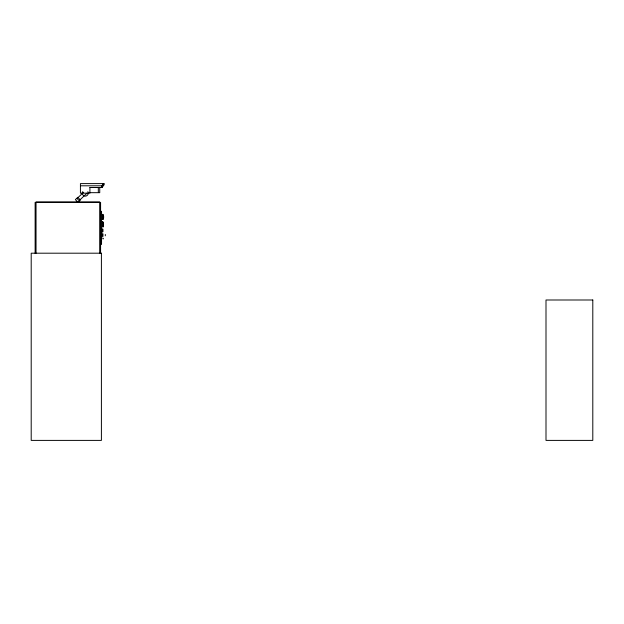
<?xml version="1.0" encoding="UTF-8"?>
<svg xmlns="http://www.w3.org/2000/svg" width="624" height="624" viewBox="0 0 624 624"><rect width="100%" height="100%" fill="white"/><g stroke="black" fill="none" stroke-linecap="round" stroke-linejoin="round"><path stroke-width="0.94" d="M102.913 184.587L103.873 183.604L80.426 183.604L80.426 193.167L89.918 193.167L89.918 187.504L101.79 187.52L101.876 185.796C107.172 178.37 99.684 191.061 102.032 185.905M101.946 187.387L101.969 186.748M35.131 253.367L35.131 202.332M100.589 202.332L100.589 253.367M103.139 226.223L103.015 226.707M103.631 217.394L102.96 214.773L103.678 216.653L102.976 219.359L103.678 217.238M103.139 218.182L103.015 218.642M102.929 226.871L103.428 223.868M103.139 222.893C102.937 219.586 104.161 227.518 102.983 226.808M102.562 186.319L101.899 187.372L104.029 184.642L103.147 185.429M101.79 187.52L103.873 184.798M103.108 184.751L104.021 183.76M83.593 192.27L77.08 198.494L79.147 200.655L86.962 193.183M78.562 201.731L80.371 200.008L77.789 197.301L75.371 199.61L77.314 201.638M100.62 238.243L101.556 238.118M100.62 240.193L101.556 240.068M100.62 244.748L101.283 244.288A0.905 0.647 0 0 0 101.54 243.953M103.069 215.615L102.492 215.615M103.069 222.901L102.492 222.908M102.874 219.414L102.492 219.414M102.874 226.879L102.492 221.723M80.426 185.796L101.876 185.796M89.918 192.676L99.739 192.676L99.739 187.52L89.918 187.504M36.036 201.848L99.684 201.848M102.492 214.726L102.929 214.742M102.492 214.968L103.085 214.968M102.492 218.767L102.89 218.767M102.492 222.043L102.944 222.066M102.492 222.355L103.085 222.362M102.492 226.333L102.89 226.333M100.62 238.898L101.556 239.023M100.62 240.848L101.556 240.973M100.62 210.943L101.283 211.403A0.905 0.647 0 0 1 101.54 211.739M103.139 215.6L103.272 216.083M103.139 222.401L103.272 222.893M105.3 234.476L105.3 235.778M103.334 238.243L103.334 238.898M102.96 229.148L102.96 231.746M102.96 233.828L102.96 236.426M102.492 214.313L102.492 219.5M102.024 228.493L102.024 232.393M102.024 233.173L102.024 237.073M102.024 238.267L102.024 238.875M101.556 211.864L101.556 243.828M101.369 238.243L101.369 238.898M101.369 240.193L101.369 240.848M99.684 253.196L99.684 202.496L36.036 202.496L36.036 253.196M98.319 187.699L98.319 192.075M87.867 191.646A2.995 2.995 0 0 1 85.277 196.139A2.995 2.995 0 0 1 82.688 191.646M101.4 253.196L31.2 253.196L31.2 440.396L101.4 440.396L101.4 253.196M592.8 299.996L546 299.996L546 440.396L592.8 440.396L592.8 299.996"/></g></svg>
